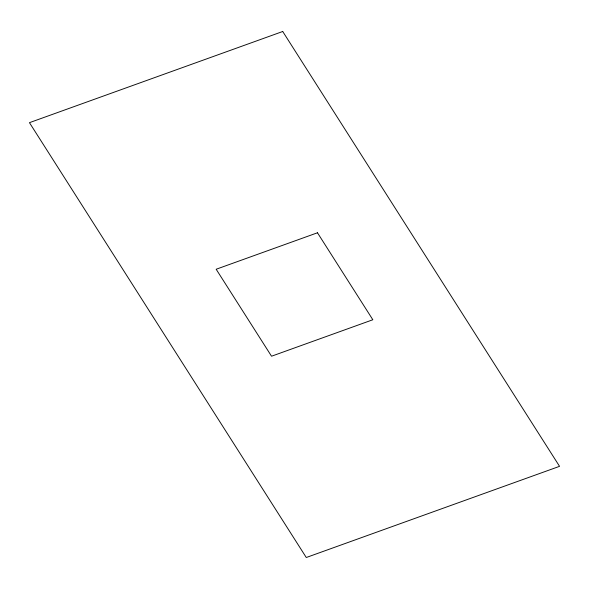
<?xml version="1.0" encoding="UTF-8"?>
<svg xmlns="http://www.w3.org/2000/svg" width="589" height="589" viewBox="0 0 589 589"><rect width="100%" height="100%" fill="white"/><g stroke="black" fill="none" stroke-linecap="round" stroke-linejoin="round"><path stroke-width="0.88" d="M282.727 31.497L29.45 122.667L306.273 557.503L559.55 466.333L282.727 31.497M317.471 232.78L216.163 269.247L271.529 356.22L372.837 319.753L317.471 232.78"/></g></svg>
